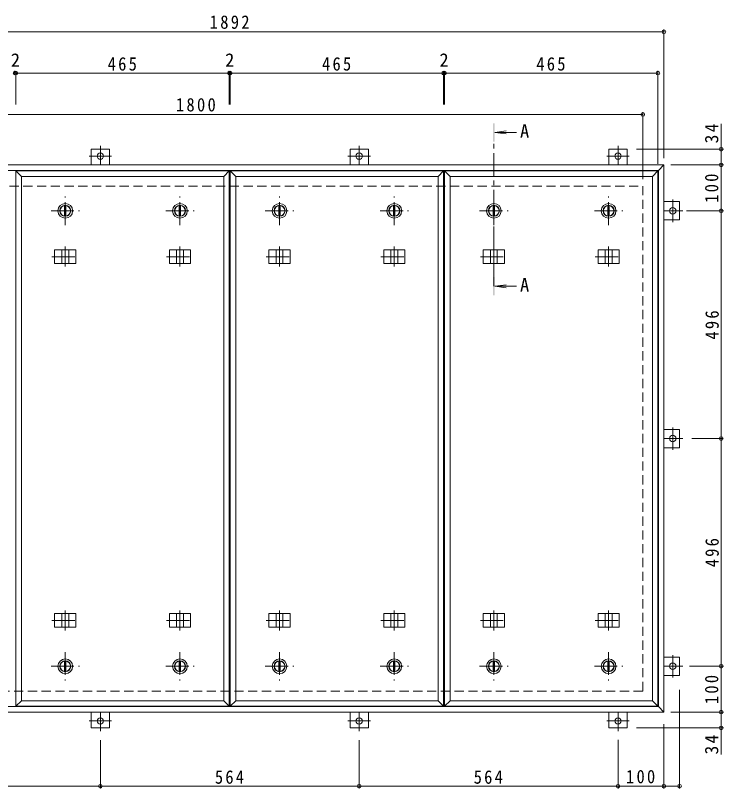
# Model space of a CAD drawing. Units: millimetres at full size, sheet at 1:10. Extents: x -2570 to 2520, y -1962 to 1473.
# Drawn here: x -1495 to 48, y -211 to 1473 of the extents above; entities that cross this region are included whole.
import ezdxf
from ezdxf.enums import TextEntityAlignment as Align

# ---------------------------------------------------------------- set-up
doc = ezdxf.new("R2010")
doc.units = ezdxf.units.MM
doc.header["$LTSCALE"] = 10
doc.header["$PDMODE"] = 32
doc.header["$PDSIZE"] = 8
doc.linetypes.add('CHAIN1', pattern=[8, 5, -1, 1, -1])
doc.linetypes.add('DASHED2', pattern=[3, 2, -1])
for name, color, linetype, lineweight in [('0-1_躯体', 2, 'DASHED2', 9), ('0-2_仕上', 3, 'Continuous', 9), ('0-3_建具', 4, 'Continuous', 9), ('0-5_寸法', 4, 'Continuous', 9), ('0-C', 2, 'Continuous', 9), ('0-E', 3, 'Continuous', 9), ('0-F', 7, 'Continuous', 9)]:
    doc.layers.add(name, color=color, linetype=linetype, lineweight=lineweight)
doc.styles.add('ＭＳ ゴシック', font='')
doc.styles.get('ＭＳ ゴシック').set_extended_font_data('MS Gothic')

msp = doc.modelspace()

# ---------------------------------------------------------------- linework, layer by layer
at = {"layer": '0-1_躯体'}
for p, q in [((-1927.51, 1101.84), (-127.51, 1101.84)), ((-127.51, 1101.84), (-127.51, 1.84)), ((-127.51, 1.84), (-1927.51, 1.84))]:
    msp.add_line(p, q, dxfattribs=at)
at = {"layer": '0-2_仕上'}
for p, q in [((-1493.51, 1134.84), (-1481.51, 1122.84)), ((-1493.51, 1134.84), (-1028.51, 1134.84)), ((-1493.51, -31.16), (-1493.51, 1134.84)), ((-1040.51, 1122.84), (-1028.51, 1134.84)), ((-1028.51, -31.16), (-1028.51, 1134.84)), ((-1026.51, 1134.84), (-1014.51, 1122.84)), ((-1026.51, 1134.84), (-561.51, 1134.84)), ((-1026.51, -31.16), (-1026.51, 1134.84)), ((-573.51, 1122.84), (-561.51, 1134.84)), ((-561.51, -31.16), (-561.51, 1134.84)), ((-559.51, 1134.84), (-547.51, 1122.84)), ((-559.51, 1134.84), (-94.51, 1134.84)), ((-559.51, -31.16), (-559.51, 1134.84)), ((-106.51, 1122.84), (-94.51, 1134.84)), ((-94.51, -31.16), (-94.51, 1134.84)), ((-1481.51, 1122.84), (-1040.51, 1122.84)), ((-1481.51, -19.16), (-1481.51, 1122.84)), ((-1040.51, -19.16), (-1040.51, 1122.84)), ((-1014.51, 1122.84), (-573.51, 1122.84)), ((-1014.51, -19.16), (-1014.51, 1122.84)), ((-573.51, -19.16), (-573.51, 1122.84)), ((-547.51, 1122.84), (-106.51, 1122.84)), ((-547.51, -19.16), (-547.51, 1122.84)), ((-106.51, -19.16), (-106.51, 1122.84)), ((-1493.51, -31.16), (-1481.51, -19.16)), ((-1028.51, -31.16), (-1493.51, -31.16)), ((-1026.51, -31.16), (-1014.51, -19.16)), ((-561.51, -31.16), (-1026.51, -31.16)), ((-559.51, -31.16), (-547.51, -19.16)), ((-94.51, -31.16), (-559.51, -31.16))]:
    msp.add_line(p, q, dxfattribs=at)
for points in [[(-1028.51, -31.16), (-1040.51, -19.16), (-1481.51, -19.16)], [(-561.51, -31.16), (-573.51, -19.16), (-1014.51, -19.16)], [(-94.51, -31.16), (-106.51, -19.16), (-547.51, -19.16)]]:
    msp.add_lwpolyline(points, dxfattribs=at)
at = {"layer": '0-3_建具', "color": 2}
for p, q in [((-1973.51, 1147.84), (-81.51, 1147.84)), ((-93.51, 1135.84), (-81.51, 1147.84)), ((-81.51, 1147.84), (-81.51, -44.16)), ((-1961.51, 1135.84), (-93.51, 1135.84)), ((-93.51, -32.16), (-93.51, 1135.84)), ((-93.51, -32.16), (-1961.51, -32.16)), ((-93.51, -32.16), (-81.51, -44.16)), ((-81.51, -44.16), (-1973.51, -44.16))]:
    msp.add_line(p, q, dxfattribs=at)
at = {"layer": '0-3_建具'}
for p, q in [((-1409.1, 962.84), (-1409.1, 932.84)), ((-1409.1, 962.84), (-1362.93, 962.84)), ((-1393.51, 962.84), (-1393.51, 932.84)), ((-1378.51, 962.84), (-1378.51, 932.84)), ((-1362.93, 962.84), (-1362.93, 932.84)), ((-1159.1, 962.84), (-1159.1, 932.84)), ((-1159.1, 962.84), (-1112.93, 962.84)), ((-1143.51, 962.84), (-1143.51, 932.84)), ((-1128.51, 962.84), (-1128.51, 932.84)), ((-1112.93, 962.84), (-1112.93, 932.84)), ((-942.1, 962.84), (-942.1, 932.84)), ((-942.1, 962.84), (-895.93, 962.84)), ((-926.51, 962.84), (-926.51, 932.84)), ((-911.51, 962.84), (-911.51, 932.84)), ((-895.93, 962.84), (-895.93, 932.84)), ((-692.1, 962.84), (-692.1, 932.84)), ((-692.1, 962.84), (-645.93, 962.84)), ((-676.51, 962.84), (-676.51, 932.84)), ((-661.51, 962.84), (-661.51, 932.84)), ((-645.93, 962.84), (-645.93, 932.84)), ((-475.1, 962.84), (-475.1, 932.84)), ((-475.1, 962.84), (-428.93, 962.84)), ((-459.51, 962.84), (-459.51, 932.84)), ((-444.51, 962.84), (-444.51, 932.84)), ((-428.93, 962.84), (-428.93, 932.84)), ((-225.1, 962.84), (-225.1, 932.84)), ((-225.1, 962.84), (-178.93, 962.84)), ((-209.51, 962.84), (-209.51, 932.84)), ((-194.51, 962.84), (-194.51, 932.84)), ((-178.93, 962.84), (-178.93, 932.84)), ((-1409.1, 932.84), (-1362.93, 932.84)), ((-1159.1, 932.84), (-1112.93, 932.84)), ((-942.1, 932.84), (-895.93, 932.84)), ((-692.1, 932.84), (-645.93, 932.84)), ((-475.1, 932.84), (-428.93, 932.84)), ((-225.1, 932.84), (-178.93, 932.84)), ((-1409.1, 140.84), (-1409.1, 170.84)), ((-1409.1, 170.84), (-1362.93, 170.84)), ((-1393.51, 140.84), (-1393.51, 170.84)), ((-1378.51, 140.84), (-1378.51, 170.84)), ((-1362.93, 140.84), (-1362.93, 170.84)), ((-1159.1, 140.84), (-1159.1, 170.84)), ((-1159.1, 170.84), (-1112.93, 170.84)), ((-1143.51, 140.84), (-1143.51, 170.84)), ((-1128.51, 140.84), (-1128.51, 170.84)), ((-1112.93, 140.84), (-1112.93, 170.84)), ((-942.1, 140.84), (-942.1, 170.84)), ((-942.1, 170.84), (-895.93, 170.84)), ((-926.51, 140.84), (-926.51, 170.84)), ((-911.51, 140.84), (-911.51, 170.84)), ((-895.93, 140.84), (-895.93, 170.84)), ((-692.1, 140.84), (-692.1, 170.84)), ((-692.1, 170.84), (-645.93, 170.84)), ((-676.51, 140.84), (-676.51, 170.84)), ((-661.51, 140.84), (-661.51, 170.84)), ((-645.93, 140.84), (-645.93, 170.84)), ((-475.1, 140.84), (-475.1, 170.84)), ((-475.1, 170.84), (-428.93, 170.84)), ((-459.51, 140.84), (-459.51, 170.84)), ((-444.51, 140.84), (-444.51, 170.84)), ((-428.93, 140.84), (-428.93, 170.84)), ((-225.1, 140.84), (-225.1, 170.84)), ((-225.1, 170.84), (-178.93, 170.84)), ((-209.51, 140.84), (-209.51, 170.84)), ((-194.51, 140.84), (-194.51, 170.84)), ((-178.93, 140.84), (-178.93, 170.84)), ((-1409.1, 140.84), (-1362.93, 140.84)), ((-1159.1, 140.84), (-1112.93, 140.84)), ((-942.1, 140.84), (-895.93, 140.84)), ((-692.1, 140.84), (-645.93, 140.84)), ((-475.1, 140.84), (-428.93, 140.84)), ((-225.1, 140.84), (-178.93, 140.84))]:
    msp.add_line(p, q, dxfattribs=at)
at = {"layer": '0-3_建具', "linetype": 'CHAIN1'}
for p, q in [((-1386.01, 969.96), (-1386.01, 926.72)), ((-1136.01, 969.96), (-1136.01, 926.72)), ((-919.01, 969.96), (-919.01, 926.72)), ((-669.01, 969.96), (-669.01, 926.72)), ((-452.01, 969.96), (-452.01, 926.72)), ((-202.01, 969.96), (-202.01, 926.72)), ((-1415.42, 947.84), (-1356.61, 947.84)), ((-1165.42, 947.84), (-1106.61, 947.84)), ((-948.42, 947.84), (-889.61, 947.84)), ((-698.42, 947.84), (-639.61, 947.84)), ((-481.42, 947.84), (-422.61, 947.84)), ((-231.42, 947.84), (-172.61, 947.84)), ((-1386.01, 133.72), (-1386.01, 176.96)), ((-1136.01, 133.72), (-1136.01, 176.96)), ((-919.01, 133.72), (-919.01, 176.96)), ((-669.01, 133.72), (-669.01, 176.96)), ((-452.01, 133.72), (-452.01, 176.96)), ((-202.01, 133.72), (-202.01, 176.96)), ((-1415.42, 155.84), (-1356.61, 155.84)), ((-1165.42, 155.84), (-1106.61, 155.84)), ((-948.42, 155.84), (-889.61, 155.84)), ((-698.42, 155.84), (-639.61, 155.84)), ((-481.42, 155.84), (-422.61, 155.84)), ((-231.42, 155.84), (-172.61, 155.84))]:
    msp.add_line(p, q, dxfattribs=at)
at = {"layer": '0-5_寸法'}
for p, q in [((-450.01, 1218.65), (-425.23, 1221.92)), ((-450.01, 1218.65), (-425.23, 1215.39)), ((-450.01, 1218.65), (-402.55, 1218.65)), ((-450.01, 883.53), (-425.23, 886.79)), ((-450.01, 883.53), (-425.23, 880.27)), ((-450.01, 883.53), (-402.55, 883.53))]:
    msp.add_line(p, q, dxfattribs=at)
at = {"layer": '0-5_寸法', "linetype": 'CHAIN1'}
msp.add_line((-452.01, 883.53), (-452.01, 1198.65), dxfattribs=at)
at = {"layer": '0-5_寸法'}
for points in [[(-450.01, 1238.65), (-454.01, 1238.65), (-450.01, 1198.65), (-454.01, 1198.65)], [(-450.01, 863.53), (-454.01, 863.53), (-450.01, 903.53), (-454.01, 903.53)]]:
    msp.add_solid(points, dxfattribs=at)
at = {"layer": '0-C', "linetype": 'CHAIN1'}
for p, q in [((-1386.01, 1016.84), (-1386.01, 1078.84)), ((-1136.01, 1016.84), (-1136.01, 1078.84)), ((-919.01, 1016.84), (-919.01, 1078.84)), ((-669.01, 1016.84), (-669.01, 1078.84)), ((-452.01, 1016.84), (-452.01, 1078.84)), ((-202.01, 1016.84), (-202.01, 1078.84)), ((-1417.01, 1047.84), (-1355.01, 1047.84)), ((-1167.01, 1047.84), (-1105.01, 1047.84)), ((-950.01, 1047.84), (-888.01, 1047.84)), ((-700.01, 1047.84), (-638.01, 1047.84)), ((-483.01, 1047.84), (-421.01, 1047.84)), ((-233.01, 1047.84), (-171.01, 1047.84)), ((-1386.01, 86.84), (-1386.01, 24.84)), ((-1136.01, 86.84), (-1136.01, 24.84)), ((-919.01, 86.84), (-919.01, 24.84)), ((-669.01, 86.84), (-669.01, 24.84)), ((-452.01, 86.84), (-452.01, 24.84)), ((-202.01, 86.84), (-202.01, 24.84)), ((-1417.01, 55.84), (-1355.01, 55.84)), ((-1167.01, 55.84), (-1105.01, 55.84)), ((-950.01, 55.84), (-888.01, 55.84)), ((-700.01, 55.84), (-638.01, 55.84)), ((-483.01, 55.84), (-421.01, 55.84)), ((-233.01, 55.84), (-171.01, 55.84))]:
    msp.add_line(p, q, dxfattribs=at)
at = {"layer": '0-C'}
for p, q in [((-1387.51, 1059.24), (-1387.51, 1036.44)), ((-1384.51, 1059.24), (-1384.51, 1036.44)), ((-1137.51, 1059.24), (-1137.51, 1036.44)), ((-1134.51, 1059.24), (-1134.51, 1036.44)), ((-920.51, 1059.24), (-920.51, 1036.44)), ((-917.51, 1059.24), (-917.51, 1036.44)), ((-670.51, 1059.24), (-670.51, 1036.44)), ((-667.51, 1059.24), (-667.51, 1036.44)), ((-453.51, 1059.24), (-453.51, 1036.44)), ((-450.51, 1059.24), (-450.51, 1036.44)), ((-203.51, 1059.24), (-203.51, 1036.44)), ((-200.51, 1059.24), (-200.51, 1036.44)), ((-1387.51, 44.44), (-1387.51, 67.24)), ((-1384.51, 44.44), (-1384.51, 67.24)), ((-1137.51, 44.44), (-1137.51, 67.24)), ((-1134.51, 44.44), (-1134.51, 67.24)), ((-920.51, 44.44), (-920.51, 67.24)), ((-917.51, 44.44), (-917.51, 67.24)), ((-670.51, 44.44), (-670.51, 67.24)), ((-667.51, 44.44), (-667.51, 67.24)), ((-453.51, 44.44), (-453.51, 67.24)), ((-450.51, 44.44), (-450.51, 67.24)), ((-203.51, 44.44), (-203.51, 67.24)), ((-200.51, 44.44), (-200.51, 67.24))]:
    msp.add_line(p, q, dxfattribs=at)
for centre, radius in [((-1386.01, 1047.84), 16), ((-1136.01, 1047.84), 16), ((-919.01, 1047.84), 16), ((-669.01, 1047.84), 16), ((-452.01, 1047.84), 16), ((-202.01, 1047.84), 16), ((-1386.01, 1047.84), 12), ((-1386.01, 1047.84), 11.5), ((-1136.01, 1047.84), 12), ((-1136.01, 1047.84), 11.5), ((-919.01, 1047.84), 12), ((-919.01, 1047.84), 11.5), ((-669.01, 1047.84), 12), ((-669.01, 1047.84), 11.5), ((-452.01, 1047.84), 12), ((-452.01, 1047.84), 11.5), ((-202.01, 1047.84), 12), ((-202.01, 1047.84), 11.5), ((-1386.01, 55.84), 16), ((-1386.01, 55.84), 12), ((-1136.01, 55.84), 16), ((-1136.01, 55.84), 12), ((-919.01, 55.84), 16), ((-919.01, 55.84), 12), ((-669.01, 55.84), 16), ((-669.01, 55.84), 12), ((-452.01, 55.84), 16), ((-452.01, 55.84), 12), ((-202.01, 55.84), 16), ((-202.01, 55.84), 12), ((-1386.01, 55.84), 11.5), ((-1136.01, 55.84), 11.5), ((-919.01, 55.84), 11.5), ((-669.01, 55.84), 11.5), ((-452.01, 55.84), 11.5), ((-202.01, 55.84), 11.5)]:
    msp.add_circle(centre, radius, dxfattribs=at)
at = {"layer": '0-E'}
for p, q in [((-1329.51, 1182.04), (-1289.51, 1182.04)), ((-1329.51, 1182.04), (-1329.51, 1147.84)), ((-1289.51, 1182.04), (-1289.51, 1147.84)), ((-765.51, 1182.04), (-725.51, 1182.04)), ((-765.51, 1182.04), (-765.51, 1147.84)), ((-725.51, 1182.04), (-725.51, 1147.84)), ((-201.51, 1182.04), (-161.51, 1182.04)), ((-201.51, 1182.04), (-201.51, 1147.84)), ((-161.51, 1182.04), (-161.51, 1147.84)), ((-47.31, 1067.84), (-81.51, 1067.84)), ((-47.31, 1067.84), (-47.31, 1027.84)), ((-47.31, 1027.84), (-81.51, 1027.84)), ((-47.31, 571.84), (-81.51, 571.84)), ((-47.31, 571.84), (-47.31, 531.84)), ((-47.31, 531.84), (-81.51, 531.84)), ((-47.31, 75.84), (-81.51, 75.84)), ((-47.31, 75.84), (-47.31, 35.84)), ((-47.31, 35.84), (-81.51, 35.84)), ((-1329.51, -78.36), (-1329.51, -44.16)), ((-1289.51, -78.36), (-1289.51, -44.16)), ((-765.51, -78.36), (-765.51, -44.16)), ((-725.51, -78.36), (-725.51, -44.16)), ((-201.51, -78.36), (-201.51, -44.16)), ((-161.51, -78.36), (-161.51, -44.16)), ((-1289.51, -78.36), (-1329.51, -78.36)), ((-725.51, -78.36), (-765.51, -78.36)), ((-161.51, -78.36), (-201.51, -78.36))]:
    msp.add_line(p, q, dxfattribs=at)
at = {"layer": '0-E', "linetype": 'CHAIN1'}
for p, q in [((-1309.51, 1189.01), (-1309.51, 1147.84)), ((-745.51, 1189.01), (-745.51, 1147.84)), ((-181.51, 1189.01), (-181.51, 1147.84)), ((-1285.14, 1167.04), (-1333.89, 1167.04)), ((-721.14, 1167.04), (-769.89, 1167.04)), ((-157.14, 1167.04), (-205.89, 1167.04)), ((-62.31, 1023.46), (-62.31, 1072.21)), ((-40.34, 1047.84), (-81.51, 1047.84)), ((-62.31, 527.46), (-62.31, 576.21)), ((-40.34, 551.84), (-81.51, 551.84)), ((-62.31, 31.46), (-62.31, 80.21)), ((-40.34, 55.84), (-81.51, 55.84)), ((-1309.51, -85.34), (-1309.51, -44.16)), ((-745.51, -85.34), (-745.51, -44.16)), ((-181.51, -85.34), (-181.51, -44.16)), ((-1333.89, -63.36), (-1285.14, -63.36)), ((-769.89, -63.36), (-721.14, -63.36)), ((-205.89, -63.36), (-157.14, -63.36))]:
    msp.add_line(p, q, dxfattribs=at)
at = {"layer": '0-E'}
for centre in [(-1309.51, 1167.04), (-745.51, 1167.04), (-181.51, 1167.04), (-62.31, 1047.84), (-62.31, 551.84), (-62.31, 55.84), (-1309.51, -63.36), (-745.51, -63.36), (-181.51, -63.36)]:
    msp.add_circle(centre, 7, dxfattribs=at)
at = {"layer": '0-F'}
for p, q in [((-1973.51, 1437.84), (-81.51, 1437.84)), ((-81.51, 1162.84), (-81.51, 1442.84)), ((-1495.51, 1347.84), (-1493.51, 1347.84)), ((-1493.51, 1350.84), (-1493.51, 1279.72)), ((-1493.51, 1347.84), (-1028.51, 1347.84)), ((-1028.51, 1350.84), (-1028.51, 1279.72)), ((-1028.51, 1347.84), (-1026.51, 1347.84)), ((-1026.51, 1350.84), (-1026.51, 1279.72)), ((-1026.51, 1347.84), (-561.51, 1347.84)), ((-561.51, 1350.84), (-561.51, 1279.72)), ((-561.51, 1347.84), (-559.51, 1347.84)), ((-559.51, 1350.84), (-559.51, 1279.72)), ((-559.51, 1347.84), (-94.51, 1347.84)), ((-94.51, 1149.84), (-94.51, 1352.84)), ((-1927.51, 1257.84), (-127.51, 1257.84)), ((-127.51, 1116.84), (-127.51, 1262.84)), ((43.47, 1182.04), (43.47, 1237.22)), ((48.47, 1182.04), (-141.51, 1182.04)), ((43.47, 1147.84), (43.47, 1182.04)), ((-66.51, 1147.84), (48.47, 1147.84)), ((43.47, 1047.84), (43.47, 1147.84)), ((-32.59, 1047.84), (48.47, 1047.84)), ((43.47, 551.84), (43.47, 1047.84)), ((46.47, 551.84), (-20.34, 551.84)), ((43.47, 55.84), (43.47, 551.84)), ((-26, 55.84), (48.47, 55.84)), ((43.47, -44.16), (43.47, 55.84)), ((-47.31, -210.53), (-47.31, 4.63)), ((-66.51, -44.16), (48.47, -44.16)), ((43.47, -44.16), (43.47, -78.36)), ((48.47, -78.36), (-141.51, -78.36)), ((-81.51, -70.37), (-81.51, -210.53)), ((43.47, -78.36), (43.47, -136.31)), ((-1309.51, -208.53), (-1309.51, -105.34)), ((-745.51, -208.53), (-745.51, -105.34)), ((-181.51, -104.3), (-181.51, -210.53)), ((-1873.51, -205.53), (-1309.51, -205.53)), ((-1309.51, -205.53), (-745.51, -205.53)), ((-745.51, -205.53), (-181.51, -205.53)), ((-181.51, -205.53), (-81.51, -205.53)), ((-81.51, -205.53), (-47.31, -205.53))]:
    msp.add_line(p, q, dxfattribs=at)
for p in [(-81.51, 1437.84), (-1495.51, 1347.84), (-1493.51, 1347.84), (-1028.51, 1347.84), (-1026.51, 1347.84), (-561.51, 1347.84), (-559.51, 1347.84), (-94.51, 1347.84), (-127.51, 1257.84), (43.47, 1182.04), (43.47, 1147.84), (43.47, 1047.84), (43.47, 551.84), (43.47, 55.84), (43.47, -44.16), (43.47, -78.36), (-1309.51, -205.53), (-745.51, -205.53), (-181.51, -205.53), (-81.51, -205.53), (-47.31, -205.53)]:
    msp.add_point(p, dxfattribs=at)

# ---------------------------------------------------------------- texts
at = {"layer": '0-5_寸法', "color": 2, "style": 'ＭＳ ゴシック'}
for p in [(-394.98, 1198.26), (-394.98, 863.13)]:
    msp.add_text('A', height=29.33, dxfattribs=at).set_placement(p, align=Align.BOTTOM_LEFT)
at = {"layer": '0-F', "color": 2, "style": 'ＭＳ ゴシック'}
for p in [(-1504.51, 1352.84), (-1037.51, 1352.84), (-570.51, 1352.84)]:
    msp.add_text('2', height=29.33, dxfattribs=at).set_placement(p, align=Align.BOTTOM_LEFT)
at = {"layer": '0-F', "color": 2, "char_height": 29.33, "attachment_point": 7, "style": 'ＭＳ ゴシック'}
for s, insert in [('\\T1.28;\\W0.9;1892', (-1071.26, 1443.84)), ('\\T1.27;\\W0.9;465', (-1293.51, 1352.84)), ('\\T1.27;\\W0.9;465', (-826.51, 1352.84)), ('\\T1.27;\\W0.9;465', (-359.51, 1352.84)), ('\\T1.28;\\W0.9;1800', (-1144.91, 1263.84)), ('\\T1.27;\\W0.9;564', (-1060.01, -200.53)), ('\\T1.27;\\W0.9;564', (-496.01, -200.53)), ('\\T1.27;\\W0.9;100', (-164.01, -199.53))]:
    msp.add_mtext(s, dxfattribs=dict(at, insert=insert))
at = {"layer": '0-F', "color": 2, "char_height": 29.33, "attachment_point": 7, "rotation": 90, "style": 'ＭＳ ゴシック'}
for s, insert in [('\\T1.27;\\W0.95;34', (37.47, 1194.72)), ('\\T1.27;\\W0.9;100', (37.47, 1065.34)), ('\\T1.27;\\W0.9;496', (38.47, 767.34)), ('\\T1.27;\\W0.9;496', (38.47, 271.34)), ('\\T1.27;\\W0.9;100', (37.47, -26.66)), ('\\T1.27;\\W0.95;34', (37.47, -136.31))]:
    msp.add_mtext(s, dxfattribs=dict(at, insert=insert))

doc.saveas('drawing.dxf')
